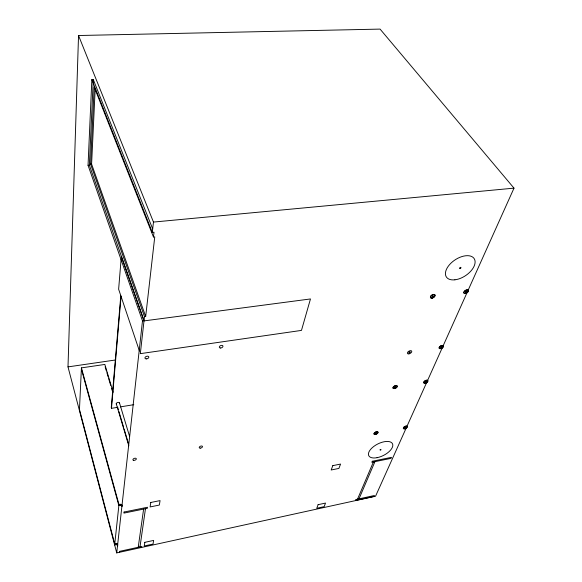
<?xml version="1.0" encoding="UTF-8"?>
<svg xmlns="http://www.w3.org/2000/svg" width="582" height="582" viewBox="0 0 582 582"><rect width="100%" height="100%" fill="white"/><g stroke="black" fill="none" stroke-linecap="round" stroke-linejoin="round"><path stroke-width="0.87" d="M67.999 366.893L78.534 35.517L380.075 29.1L514.001 188.146L375.55 496.22L116.727 552.9L67.999 366.893L115.672 359.96M116.727 552.9L142.495 320.849L88.042 165.31L91.854 79.589L93.28 79.538L152.659 228.842M142.495 320.849L144.038 320.646L89.366 165.223L93.28 79.538M144.489 316.637L90.566 164.16L94.175 86.893L153.466 236.99L154.754 236.859L145.682 316.484L144.489 316.637L144.038 320.646M79.414 410.477L81.429 367.875L104.847 364.441L113.17 392.312M145.682 316.484L91.592 164.088L95.15 89.541M121.114 259.07L118.633 289.225L139.454 351.077M120.801 295.678L111.271 407.575L111.497 408.331L117.731 407.313M111.497 408.331L121.063 296.442M81.429 367.875L118.968 504.507L114.647 544.963L115.556 544.767A1.833 1.63 -2.7 0 1 117.753 545.96M153.466 236.99L154.004 232.218L152.317 232.385L153.466 222.069L78.534 35.517M144.009 320.9L140.32 353.652L301.469 330.401L310.475 298.952L144.009 320.9L121.332 256.407M119.434 552.311L119.543 551.358L141.761 546.498L141.615 547.451M138.225 547.269L143.616 509.083M139.993 546.884L145.471 508.704M357.508 499.189L373.397 461.97M358.985 498.869L374.946 461.65M117.433 543.428L114.749 544.01L79.465 409.459M118.968 504.507L119.928 504.31A1.935 1.659 0.2 0 1 122.256 505.547M121.529 505.038L118.859 505.576L81.371 368.988M120.409 406.876L133.78 404.686M153.466 222.069L514.001 188.146M90.566 164.16L91.592 164.088M88.042 165.31L89.366 165.223M91.854 79.589L152.317 232.385M119.492 402.933L129.575 436.398M117.586 407.116L118.364 409.728M118.888 411.467L123.566 427.144M124.09 428.883L128.244 442.815M116.24 403.733L128.804 445.848M105.138 366.798L106.397 371.018M106.899 372.706L108.157 376.932M108.659 378.62L110.675 385.371M111.562 388.339L112.311 390.864M116.655 404.403A1.695 1.004 -17.8 0 1 116.596 403.079A1.695 1.004 -17.8 0 1 118.663 402.395A1.695 1.004 -17.8 0 1 119.434 403.479M119.812 505.38A1.935 1.659 0.1 0 1 122.14 506.616M115.658 543.814A1.833 1.63 -2.6 0 1 117.862 545.007M124.061 512.036L123.937 513.106L147.333 508.326L147.486 507.264L124.061 512.036M144.816 542.337L144.271 545.981L153.044 544.061L153.633 540.423L144.816 542.337M150.774 502.484L150.105 506.944L159.344 505.052L160.065 500.6L150.774 502.484M375.412 433.241C376.489 434.383 377.063 431.524 375.412 433.241M380.097 449.893C381.05 450.883 381.552 448.38 380.097 449.893M404.723 427.617C405.727 428.752 406.374 425.922 404.723 427.617M318.107 504.681L316.761 508.268L324.152 506.653L325.527 503.066L318.107 504.681M332.817 465.636L331.18 469.994L338.906 468.415L340.579 464.065L332.817 465.636M356.024 499.516L355.624 500.447L374.008 496.424L374.422 495.493L356.024 499.516M372.291 461.257L371.847 462.283L391.039 458.361L391.497 457.336L372.291 461.257M460.042 268.484A0.778 0.444 -33.5 0 0 460.966 267.575A0.778 0.444 -33.5 0 0 459.845 267.713A0.778 0.444 -33.5 0 0 460.042 268.484M454.898 279.811A16.667 9.472 -33.5 0 0 474.934 260.394A16.667 9.472 -33.5 0 0 450.955 263.166A16.667 9.472 -33.5 0 0 454.898 279.811M377.071 457.685A13.291 6.409 -26.8 0 0 392.508 443.782A13.291 6.409 -26.8 0 0 372.269 447.682A13.291 6.409 -26.8 0 0 377.071 457.685M404.723 428.81A2.153 1.04 -27.6 0 0 407.247 426.541A2.153 1.04 -27.6 0 0 403.952 427.072A2.153 1.04 -27.6 0 0 404.672 428.73A2.153 1.04 -27.6 0 0 407.204 426.453A2.153 1.04 -27.6 0 0 403.995 427.159A2.153 1.04 -27.6 0 0 404.723 428.81M375.47 434.441A2.183 1.069 -26.7 0 0 377.973 432.142A2.183 1.069 -26.7 0 0 374.641 432.782A2.183 1.069 -26.7 0 0 375.47 434.441M375.419 434.354A2.175 1.069 -26.7 0 0 377.929 432.055A2.175 1.069 -26.7 0 0 374.597 432.695A2.175 1.069 -26.7 0 0 375.419 434.354M431.931 298.028A2.583 1.448 -31.6 0 0 434.98 295.059A2.583 1.448 -31.6 0 0 431.182 295.576A2.583 1.448 -31.6 0 0 431.931 298.028M431.989 298.115A2.583 1.448 -31.6 0 0 435.038 295.147A2.583 1.448 -31.6 0 0 431.24 295.671A2.583 1.448 -31.6 0 0 431.989 298.115M432.513 296.893A0.829 0.466 -31.6 0 0 433.488 295.94A0.829 0.466 -31.6 0 0 432.266 296.107A0.829 0.466 -31.6 0 0 432.513 296.893M465.876 292.28A0.822 0.451 -32.5 0 0 466.859 291.342A0.822 0.451 -32.5 0 0 465.673 291.502A0.822 0.451 -32.5 0 0 465.876 292.28M465.316 293.488A2.561 1.397 -32.5 0 0 468.394 290.556A2.561 1.397 -32.5 0 0 464.698 291.058A2.561 1.397 -32.5 0 0 465.316 293.488M465.258 293.401A2.561 1.397 -32.5 0 0 468.328 290.469A2.561 1.397 -32.5 0 0 464.64 290.971A2.561 1.397 -32.5 0 0 465.258 293.401M440.574 348.683A2.386 1.251 -30.3 0 0 443.426 346.028A2.386 1.251 -30.3 0 0 439.905 346.588A2.386 1.251 -30.3 0 0 440.574 348.683M440.523 348.596A2.386 1.251 -30.3 0 0 443.368 345.941A2.386 1.251 -30.3 0 0 439.854 346.501A2.386 1.251 -30.3 0 0 440.523 348.596M441.069 347.607A0.764 0.4 -30.3 0 0 441.985 346.756A0.764 0.4 -30.3 0 0 440.858 346.937A0.764 0.4 -30.3 0 0 441.069 347.607M409.357 352.794A0.771 0.415 -29.4 0 0 410.266 351.935A0.771 0.415 -29.4 0 0 409.102 352.117A0.771 0.415 -29.4 0 0 409.357 352.794M408.899 353.878A2.408 1.288 -29.4 0 0 411.721 351.193A2.408 1.288 -29.4 0 0 408.106 351.768A2.408 1.288 -29.4 0 0 408.899 353.878M394.487 388.587A2.306 1.193 -28.1 0 0 397.179 386.077A2.306 1.193 -28.1 0 0 393.679 386.681A2.306 1.193 -28.1 0 0 394.487 388.587M394.436 388.5A2.306 1.193 -28.1 0 0 397.128 385.99A2.306 1.193 -28.1 0 0 393.636 386.594A2.306 1.193 -28.1 0 0 394.436 388.5M394.916 387.59A0.742 0.386 -28.1 0 0 395.775 386.783A0.742 0.386 -28.1 0 0 394.654 386.979A0.742 0.386 -28.1 0 0 394.916 387.59M425.1 383.131A2.284 1.157 -29 0 0 427.814 380.643A2.284 1.157 -29 0 0 424.409 381.232A2.284 1.157 -29 0 0 425.1 383.131M425.158 383.218A2.284 1.157 -29 0 0 427.865 380.73A2.284 1.157 -29 0 0 424.46 381.319A2.284 1.157 -29 0 0 425.158 383.218M425.609 382.228A0.735 0.371 -29 0 0 426.482 381.428A0.735 0.371 -29 0 0 425.391 381.617A0.735 0.371 -29 0 0 425.609 382.228M133.649 460.34A1.782 0.975 -18.6 0 0 136.334 458.972A1.782 0.975 -18.6 0 0 133.875 458.543A1.782 0.975 -18.6 0 0 133.649 460.34M220.403 348.007A1.928 1.193 -22.9 0 0 222.957 346.094A1.928 1.193 -22.9 0 0 220.032 345.948A1.928 1.193 -22.9 0 0 220.403 348.007M146.235 358.883A2.001 1.251 -19.2 0 0 148.788 356.919A2.001 1.251 -19.2 0 0 145.638 356.795A2.001 1.251 -19.2 0 0 146.235 358.883M200.23 448.133A1.724 0.938 -21.1 0 0 202.478 446.51A1.724 0.938 -21.1 0 0 199.852 446.547A1.724 0.938 -21.1 0 0 200.23 448.133"/></g></svg>
